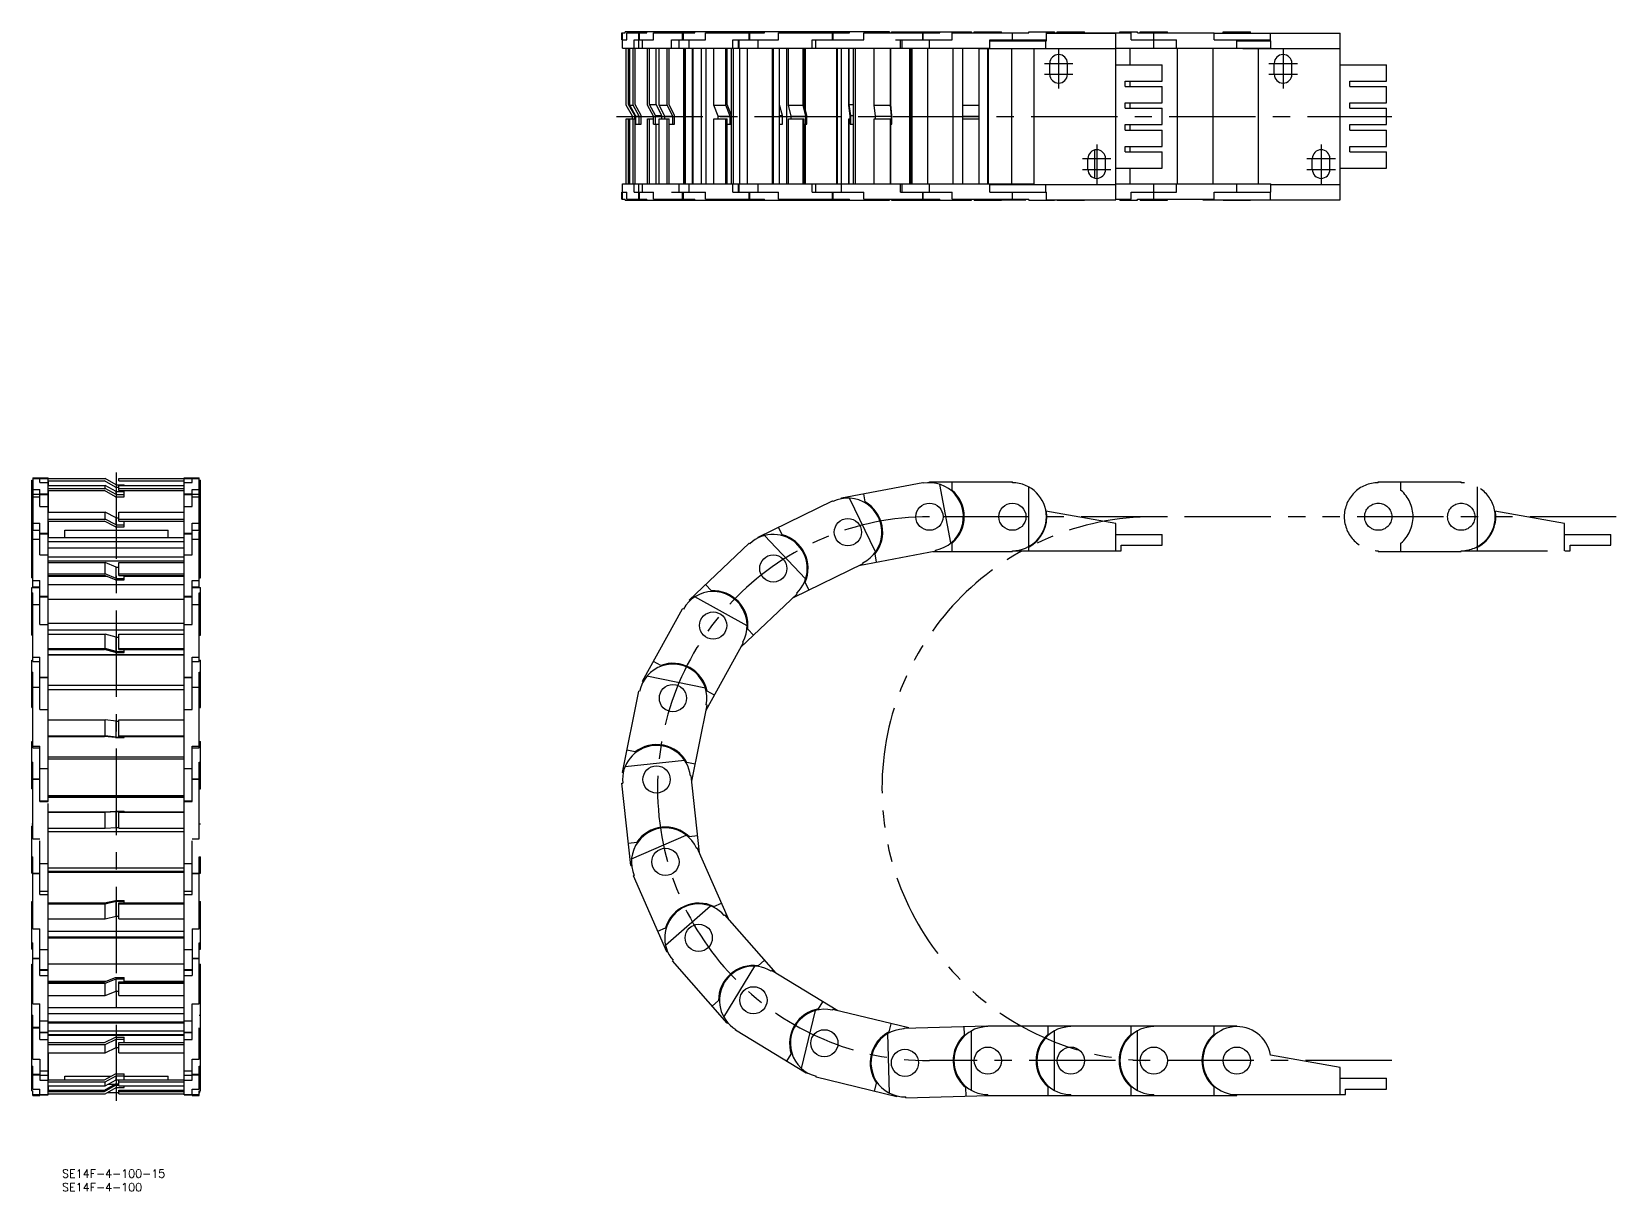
# Model space of a CAD drawing. Extents: x -31 to 551, y -35 to 391.
import ezdxf

# ---------------------------------------------------------------- set-up
doc = ezdxf.new("R2010")
doc.units = 0
doc.linetypes.add('CENTER', pattern=[50.8, 31.75, -6.35, 6.35, -6.35])
doc.linetypes.add('PHANTOM', pattern=[63.5, 31.75, -6.35, 6.35, -6.35, 6.35, -6.35])
doc.layers.get('0').update_dxf_attribs({"linetype": 'CONTINUOUS'})
doc.layers.add('CENTER', color=1, linetype='CENTER')
doc.styles.get("Standard").update_dxf_attribs({"font": 'txt.shx', "height": 3, "bigfont": 'bigfont.shx'})

msp = doc.modelspace()

# ---------------------------------------------------------------- linework, layer by layer
at = {"color": 7, "linetype": 'CONTINUOUS'}
for p, q in [((185.96, 388.14), (185.96, 390.74)), ((185.96, 390.74), (187.15, 390.74)), ((186.19, 388.14), (186.19, 390.74)), ((187.15, 390.74), (187.15, 391.14)), ((284.31, 391.14), (187.15, 391.14)), ((187.79, 388.14), (187.79, 390.74)), ((187.79, 390.74), (195.16, 390.74)), ((192.18, 388.14), (192.18, 390.74)), ((192.47, 388.14), (192.47, 390.74)), ((195.16, 390.74), (195.16, 391.14)), ((197.56, 388.14), (197.56, 390.74)), ((197.56, 390.74), (212.8, 390.74)), ((208.29, 388.14), (208.29, 390.74)), ((208.29, 388.14), (208.29, 390.74)), ((208.55, 388.14), (208.55, 390.74)), ((208.55, 388.14), (208.55, 390.74)), ((212.8, 390.74), (212.8, 391.14)), ((212.8, 390.74), (212.8, 391.14)), ((216.73, 388.14), (216.73, 390.74)), ((216.73, 388.14), (216.73, 390.74)), ((216.73, 390.74), (238.41, 390.74)), ((231.99, 390.74), (231.99, 391.14)), ((232.8, 388.14), (232.8, 390.74)), ((233, 388.14), (233, 390.74)), ((234.85, 390.74), (234.85, 391.14)), ((236.61, 390.74), (236.61, 391.14)), ((238.41, 390.74), (238.41, 391.14)), ((243.51, 388.14), (243.51, 390.74)), ((243.51, 390.74), (269.63, 390.74)), ((254.11, 390.74), (254.11, 391.14)), ((257.14, 390.74), (257.14, 391.14)), ((263.43, 388.14), (263.43, 390.74)), ((263.56, 388.14), (263.56, 390.74)), ((264.03, 390.74), (264.03, 391.14)), ((269.63, 390.74), (269.63, 391.14)), ((274.86, 388.14), (274.86, 390.74)), ((274.86, 390.74), (302.86, 390.74)), ((281.53, 390.74), (281.53, 391.14)), ((283.71, 390.74), (283.71, 391.14)), ((284.31, 390.74), (284.31, 391.14)), ((285.01, 390.74), (285.01, 391.14)), ((285.01, 391.14), (314.5, 391.14)), ((294, 390.74), (294, 391.14)), ((296.62, 388.14), (296.62, 390.74)), ((296.68, 388.14), (296.68, 390.74)), ((302.86, 390.74), (302.86, 391.14)), ((307.35, 388.14), (307.35, 390.74)), ((307.35, 390.74), (335.5, 390.74)), ((311.5, 390.74), (311.5, 391.14)), ((314.5, 390.74), (314.5, 391.14)), ((315.5, 390.74), (315.5, 391.14)), ((315.5, 391.14), (325.5, 391.14)), ((325.5, 390.74), (325.5, 391.14)), ((329.5, 388.14), (329.5, 390.74)), ((335.5, 390.74), (335.5, 391.14)), ((335.5, 391.14), (345, 391.14)), ((342, 388.14), (342, 391.14)), ((342, 390.74), (342.65, 390.74)), ((342, 390.62), (367.5, 390.62)), ((342.04, 387.79), (342.04, 390.62)), ((342.65, 390.62), (342.65, 390.74)), ((345, 390.74), (345, 391.14)), ((345, 390.74), (373.15, 390.74)), ((346, 390.74), (346, 391.14)), ((346, 391.14), (356, 391.14)), ((351, 390.62), (351, 390.74)), ((356, 390.74), (356, 391.14)), ((367.5, 329.32), (367.5, 390.62)), ((369, 390.74), (369, 391.14)), ((369, 391.14), (375.5, 391.14)), ((373.15, 388.14), (373.15, 390.74)), ((375.5, 390.74), (375.5, 391.14)), ((375.5, 390.74), (403.65, 390.74)), ((376.5, 390.74), (376.5, 391.14)), ((376.5, 391.14), (386.5, 391.14)), ((381.5, 385.14), (381.5, 390.74)), ((386.5, 390.74), (386.5, 391.14)), ((403.65, 388.14), (403.65, 390.74)), ((403.65, 390.62), (450, 390.62)), ((407, 390.62), (407, 391.14)), ((407, 391.14), (417, 391.14)), ((417, 390.62), (417, 391.14)), ((424.33, 387.79), (424.33, 390.62)), ((450, 329.32), (450, 390.62)), ((185.96, 388.14), (187.79, 388.14)), ((186.14, 385.14), (186.14, 388.14)), ((186.14, 385.14), (321.15, 385.14)), ((187.57, 364.14), (187.57, 385.14)), ((188.37, 364.36), (188.37, 385.14)), ((188.86, 364.14), (188.86, 385.14)), ((190.05, 364.14), (190.05, 385.14)), ((190.52, 385.14), (190.52, 388.14)), ((190.52, 388.14), (197.56, 388.14)), ((190.83, 364.36), (190.83, 385.14)), ((192.22, 385.14), (192.22, 388.14)), ((193.52, 385.14), (193.52, 388.14)), ((195.42, 364.14), (195.42, 385.14)), ((196.15, 364.36), (196.15, 385.14)), ((198.56, 364.36), (198.56, 385.14)), ((199.71, 364.14), (199.71, 385.14)), ((202.62, 364.14), (202.62, 385.14)), ((203.32, 364.36), (203.32, 385.14)), ((204.24, 385.14), (204.24, 388.14)), ((204.24, 385.14), (204.24, 388.14)), ((204.24, 388.14), (208.29, 388.14)), ((204.24, 388.14), (208.29, 388.14)), ((206.96, 385.14), (206.96, 388.14)), ((206.96, 385.14), (206.96, 388.14)), ((206.96, 388.14), (206.99, 388.14)), ((206.96, 388.14), (206.99, 388.14)), ((206.99, 385.14), (206.99, 388.14)), ((206.99, 385.14), (206.99, 388.14)), ((206.99, 388.14), (210.67, 388.14)), ((206.99, 388.14), (210.67, 388.14)), ((208.29, 388.14), (208.55, 388.14)), ((208.29, 388.14), (208.55, 388.14)), ((208.55, 388.14), (210.67, 388.14)), ((208.55, 388.14), (210.67, 388.14)), ((208.7, 335.14), (208.7, 385.14)), ((208.91, 335.14), (208.91, 385.14)), ((209.34, 335.14), (209.34, 385.14)), ((210.67, 385.14), (210.67, 388.14)), ((210.67, 385.14), (210.67, 388.14)), ((210.67, 388.14), (216.73, 388.14)), ((210.67, 388.14), (216.73, 388.14)), ((211.86, 335.14), (211.86, 385.14)), ((212.15, 335.14), (212.15, 385.14)), ((215.24, 335.14), (215.24, 385.14)), ((216.91, 335.14), (216.91, 385.14)), ((216.92, 335.14), (216.92, 385.14)), ((219.77, 364.14), (219.77, 385.14)), ((224.12, 364.14), (224.12, 385.14)), ((224.67, 364.36), (224.67, 385.14)), ((226.19, 360.54), (226.19, 385.14)), ((226.74, 385.14), (226.74, 388.14)), ((226.74, 388.14), (243.51, 388.14)), ((226.98, 335.14), (226.98, 385.14)), ((226.99, 335.14), (226.99, 385.14)), ((228.87, 385.14), (228.87, 388.14)), ((229.11, 385.14), (229.11, 388.14)), ((229.37, 335.14), (229.37, 385.14)), ((232.1, 335.14), (232.1, 385.14)), ((236.01, 385.14), (236.01, 388.14)), ((241.34, 335.14), (241.34, 385.14)), ((241.69, 335.14), (241.69, 385.14)), ((243.87, 335.14), (243.87, 385.14)), ((246.62, 335.14), (246.62, 385.14)), ((247.15, 364.14), (247.15, 385.14)), ((252.55, 364.14), (252.55, 385.14)), ((252.9, 364.36), (252.9, 385.14)), ((253.46, 362.13), (253.46, 385.14)), ((255.92, 385.14), (255.92, 388.14)), ((255.92, 388.14), (274.86, 388.14)), ((257.28, 385.14), (257.28, 388.14)), ((264.92, 335.14), (264.92, 385.14)), ((265.25, 335.14), (265.25, 385.14)), ((266.64, 335.14), (266.64, 385.14)), ((266.65, 385.14), (288.42, 385.14)), ((266.65, 385.14), (288.42, 385.14)), ((269.32, 364.14), (269.32, 385.14)), ((269.51, 364.36), (269.51, 385.14)), ((271.09, 335.14), (271.09, 385.14)), ((271.84, 335.14), (271.84, 385.14)), ((278.75, 364.14), (278.75, 385.14)), ((284.64, 364.14), (284.64, 385.14)), ((284.79, 364.36), (284.79, 385.14)), ((286.5, 388.14), (307.35, 388.14)), ((286.5, 385.14), (299, 385.14)), ((288.42, 385.14), (288.42, 388.14)), ((288.42, 385.14), (291.85, 385.14)), ((288.42, 385.14), (288.99, 385.14)), ((288.42, 385.14), (291.85, 385.14)), ((288.42, 385.14), (288.99, 385.14)), ((288.99, 385.14), (288.99, 388.14)), ((291.85, 335.14), (291.85, 385.14)), ((292.14, 335.14), (292.14, 385.14)), ((292.14, 385.14), (292.6, 385.14)), ((292.14, 385.14), (292.6, 385.14)), ((292.6, 385.14), (292.6, 385.14)), ((292.6, 385.14), (292.6, 385.14)), ((292.6, 385.14), (293.17, 385.14)), ((292.6, 385.14), (293.17, 385.14)), ((292.72, 335.14), (292.72, 385.14)), ((293.04, 385.14), (293.04, 385.14)), ((293.04, 385.14), (293.04, 385.14)), ((298.42, 335.14), (298.42, 385.14)), ((299, 385.14), (299, 388.14)), ((307.75, 335.14), (307.75, 385.14)), ((311.25, 335.14), (311.25, 385.14)), ((317.25, 335.14), (317.25, 385.14)), ((317.25, 384.97), (367.5, 384.97)), ((320.5, 335.14), (320.5, 384.97)), ((320.75, 335.14), (320.75, 384.97)), ((321.15, 385.14), (321.15, 388.14)), ((321.15, 388.14), (342, 388.14)), ((321.15, 387.79), (342.04, 387.79)), ((324.5, 387.79), (324.5, 388.14)), ((329.25, 335.14), (329.25, 384.97)), ((334.5, 387.79), (334.5, 388.14)), ((335.5, 387.79), (335.5, 388.14)), ((337.5, 334.97), (337.5, 384.97)), ((341.83, 384.97), (341.83, 387.79)), ((367.5, 385.14), (424.5, 385.14)), ((372.75, 378.97), (372.75, 385.14)), ((373.15, 388.14), (389.85, 388.14)), ((381.5, 385.14), (390.25, 385.14)), ((389.85, 385.14), (389.85, 388.14)), ((390.25, 335.14), (390.25, 385.14)), ((403.25, 335.14), (403.25, 385.14)), ((403.65, 388.14), (424.5, 388.14)), ((412, 385.14), (412, 388.14)), ((412, 387.79), (424.54, 387.79)), ((414.24, 384.97), (414.24, 385.14)), ((414.24, 384.97), (450, 384.97)), ((420, 335.14), (420, 384.97)), ((424.5, 385.14), (424.5, 387.79)), ((424.54, 384.97), (424.54, 387.79)), ((343.25, 375.47), (343.25, 379.47)), ((349.75, 375.47), (349.75, 379.47)), ((367.5, 378.97), (384.5, 378.97)), ((384.5, 372.97), (384.5, 378.97)), ((425.75, 375.47), (425.75, 379.47)), ((432.25, 375.47), (432.25, 379.47)), ((450, 378.97), (467, 378.97)), ((467, 372.97), (467, 378.97)), ((371, 370.97), (371, 372.97)), ((371, 372.97), (384.5, 372.97)), ((372.75, 370.97), (372.75, 372.97)), ((453.5, 370.97), (453.5, 372.97)), ((453.5, 372.97), (467, 372.97)), ((371, 370.97), (384.5, 370.97)), ((384.5, 364.97), (384.5, 370.97)), ((453.5, 370.97), (467, 370.97)), ((467, 364.97), (467, 370.97)), ((189.87, 360.14), (187.57, 364.14)), ((188.37, 364.36), (188.86, 364.36)), ((190.66, 360.36), (188.37, 364.36)), ((188.86, 364.14), (190.05, 364.14)), ((191.12, 360.14), (188.86, 364.14)), ((192.31, 360.14), (190.05, 364.14)), ((193.09, 360.36), (190.83, 364.36)), ((197.54, 360.14), (195.42, 364.14)), ((197.54, 360.14), (195.42, 364.14)), ((196.15, 364.36), (198.56, 364.36)), ((198.27, 360.36), (196.15, 364.36)), ((198.27, 360.36), (196.15, 364.36)), ((200.68, 360.36), (198.56, 364.36)), ((200.68, 360.36), (198.56, 364.36)), ((199.71, 364.14), (202.62, 364.14)), ((201.74, 360.14), (199.71, 364.14)), ((201.74, 360.14), (199.71, 364.14)), ((204.64, 360.14), (202.62, 364.14)), ((204.64, 360.14), (202.62, 364.14)), ((205.34, 360.36), (203.32, 364.36)), ((205.34, 360.36), (203.32, 364.36)), ((219.77, 364.14), (224.12, 364.14)), ((221.36, 360.14), (219.77, 364.14)), ((225.71, 360.14), (224.12, 364.14)), ((226.26, 360.36), (224.67, 364.36)), ((245.03, 360.36), (243.87, 364.26)), ((247.15, 364.14), (252.55, 364.14)), ((248.16, 360.14), (247.15, 364.14)), ((253.56, 360.14), (252.55, 364.14)), ((253.91, 360.36), (252.9, 364.36)), ((269.87, 360.14), (269.32, 364.14)), ((269.51, 364.36), (271.09, 364.36)), ((270.06, 360.36), (269.51, 364.36)), ((278.75, 364.14), (284.64, 364.14)), ((279.17, 360.14), (278.75, 364.14)), ((285.07, 360.14), (284.64, 364.14)), ((285.22, 360.36), (284.79, 364.36)), ((311.25, 364.14), (317.25, 364.14)), ((371, 362.97), (371, 364.97)), ((371, 364.97), (384.5, 364.97)), ((371, 362.97), (384.5, 362.97)), ((372.75, 362.97), (372.75, 364.97)), ((384.5, 356.97), (384.5, 362.97)), ((453.5, 362.97), (453.5, 364.97)), ((453.5, 364.97), (467, 364.97)), ((453.5, 362.97), (467, 362.97)), ((467, 356.97), (467, 362.97)), ((187.57, 335.14), (187.57, 359.14)), ((187.57, 359.14), (190.83, 359.14)), ((188.37, 335.14), (188.37, 359.14)), ((188.86, 335.14), (188.86, 359.14)), ((189.87, 359.14), (189.87, 360.14)), ((190.05, 335.14), (190.05, 359.14)), ((190.66, 359.14), (190.66, 360.36)), ((190.66, 360.36), (191, 360.36)), ((190.83, 335.14), (190.83, 359.14)), ((190.83, 357.14), (193.09, 357.14)), ((191.12, 357.14), (191.12, 360.14)), ((191.12, 360.14), (192.31, 360.14)), ((191.3, 357.14), (191.3, 357.14)), ((191.3, 357.14), (191.3, 357.14)), ((192.31, 357.14), (192.31, 360.14)), ((193.09, 357.14), (193.09, 360.36)), ((195.42, 335.14), (195.42, 359.14)), ((195.42, 359.14), (197.54, 359.14)), ((196.15, 335.14), (196.15, 359.14)), ((197.54, 357.14), (197.54, 360.14)), ((197.54, 357.14), (198.27, 357.14)), ((197.54, 357.14), (198.27, 357.14)), ((198.27, 357.14), (198.27, 360.36)), ((198.27, 360.36), (200.68, 360.36)), ((198.27, 357.14), (199.71, 357.14)), ((198.27, 357.14), (199.71, 357.14)), ((198.56, 335.14), (198.56, 357.14)), ((199.71, 335.14), (199.71, 359.14)), ((199.71, 359.14), (202.62, 359.14)), ((199.71, 359.14), (202.62, 359.14)), ((200.68, 359.14), (200.68, 360.36)), ((201.74, 359.14), (201.74, 360.14)), ((201.74, 360.14), (204.64, 360.14)), ((202.62, 335.14), (202.62, 359.14)), ((202.62, 359.14), (203.32, 359.14)), ((202.62, 359.14), (203.32, 359.14)), ((203.32, 335.14), (203.32, 359.14)), ((203.32, 357.14), (204.64, 357.14)), ((203.32, 357.14), (204.64, 357.14)), ((204.64, 357.14), (204.64, 360.14)), ((204.64, 357.14), (205.34, 357.14)), ((204.64, 357.14), (205.34, 357.14)), ((205.34, 357.14), (205.34, 360.36)), ((219.77, 335.14), (219.77, 359.14)), ((219.77, 359.14), (224.67, 359.14)), ((221.36, 359.14), (221.36, 360.14)), ((221.36, 359.14), (221.36, 360.14)), ((221.36, 360.14), (225.71, 360.14)), ((224.12, 335.14), (224.12, 359.14)), ((224.67, 335.14), (224.67, 359.14)), ((224.67, 357.14), (226.26, 357.14)), ((225.71, 357.14), (225.71, 360.14)), ((225.71, 357.14), (225.71, 360.14)), ((226.19, 335.14), (226.19, 357.14)), ((226.26, 357.14), (226.26, 360.36)), ((226.26, 357.14), (226.26, 360.36)), ((243.87, 360.36), (245.03, 360.36)), ((243.87, 357.14), (245.03, 357.14)), ((243.87, 357.14), (245.03, 357.14)), ((245.03, 357.14), (245.03, 360.36)), ((247.15, 335.14), (247.15, 359.14)), ((247.15, 359.14), (252.9, 359.14)), ((248.16, 359.14), (248.16, 360.14)), ((248.16, 359.14), (248.16, 360.14)), ((248.16, 360.14), (253.56, 360.14)), ((252.55, 335.14), (252.55, 359.14)), ((252.9, 335.14), (252.9, 359.14)), ((252.9, 357.14), (253.91, 357.14)), ((253.46, 335.14), (253.46, 357.14)), ((253.56, 357.14), (253.56, 360.14)), ((253.91, 357.14), (253.91, 360.36)), ((269.32, 335.14), (269.32, 359.14)), ((269.32, 359.14), (269.87, 359.14)), ((269.51, 335.14), (269.51, 359.14)), ((269.87, 357.14), (269.87, 360.14)), ((269.87, 357.14), (271.09, 357.14)), ((270.06, 357.14), (270.06, 360.36)), ((270.06, 360.36), (271.09, 360.36)), ((278.75, 359.14), (284.79, 359.14)), ((278.75, 335.14), (278.75, 359.14)), ((279.17, 359.14), (279.17, 360.14)), ((279.17, 360.14), (285.07, 360.14)), ((284.64, 335.14), (284.64, 359.14)), ((284.79, 335.14), (284.79, 359.14)), ((284.79, 357.14), (285.22, 357.14)), ((285.07, 357.14), (285.07, 360.14)), ((285.22, 357.14), (285.22, 360.36)), ((311.25, 360.14), (317.25, 360.14)), ((311.25, 359.14), (317.25, 359.14)), ((371, 354.97), (371, 356.97)), ((371, 356.97), (384.5, 356.97)), ((372.75, 354.97), (372.75, 356.97)), ((453.5, 354.97), (453.5, 356.97)), ((453.5, 356.97), (467, 356.97)), ((371, 354.97), (384.5, 354.97)), ((384.5, 348.97), (384.5, 354.97)), ((453.5, 354.97), (467, 354.97)), ((467, 348.97), (467, 354.97)), ((357.25, 340.47), (357.25, 344.47)), ((359.75, 337.31), (359.75, 347.63)), ((363.75, 340.47), (363.75, 344.47)), ((371, 346.97), (371, 348.97)), ((371, 348.97), (384.5, 348.97)), ((371, 346.97), (384.5, 346.97)), ((372.75, 346.97), (372.75, 348.97)), ((384.5, 340.97), (384.5, 346.97)), ((439.75, 340.47), (439.75, 344.47)), ((446.25, 340.47), (446.25, 344.47)), ((453.5, 346.97), (453.5, 348.97)), ((453.5, 348.97), (467, 348.97)), ((453.5, 346.97), (467, 346.97)), ((467, 340.97), (467, 346.97)), ((367.5, 340.97), (384.5, 340.97)), ((372.75, 335.14), (372.75, 340.97)), ((450, 340.97), (467, 340.97)), ((185.96, 329.54), (185.96, 332.14)), ((185.96, 332.14), (187.79, 332.14)), ((186.14, 335.14), (337.5, 335.14)), ((186.14, 332.14), (186.14, 335.14)), ((186.19, 329.54), (186.19, 332.14)), ((187.79, 329.54), (187.79, 332.14)), ((190.52, 332.14), (190.52, 335.14)), ((190.52, 332.14), (197.56, 332.14)), ((192.18, 329.54), (192.18, 332.14)), ((192.22, 332.14), (192.22, 335.14)), ((192.47, 329.54), (192.47, 332.14)), ((193.52, 332.14), (193.52, 335.14)), ((197.56, 329.54), (197.56, 332.14)), ((204.24, 332.14), (216.73, 332.14)), ((206.96, 332.15), (206.96, 335.14)), ((206.99, 332.14), (206.99, 335.14)), ((208.29, 329.54), (208.29, 332.14)), ((208.55, 329.54), (208.55, 332.14)), ((210.67, 332.14), (210.67, 335.14)), ((216.73, 329.54), (216.73, 332.14)), ((226.74, 332.14), (226.74, 335.14)), ((226.74, 332.14), (243.51, 332.14)), ((228.87, 332.15), (228.87, 335.14)), ((229.11, 332.15), (229.11, 335.14)), ((232.8, 329.54), (232.8, 332.14)), ((233, 329.54), (233, 332.14)), ((236.01, 332.14), (236.01, 335.14)), ((243.51, 329.54), (243.51, 332.14)), ((255.92, 332.14), (255.92, 335.14)), ((255.92, 332.14), (274.86, 332.14)), ((257.28, 332.15), (257.28, 335.14)), ((263.43, 329.54), (263.43, 332.14)), ((263.56, 329.54), (263.56, 332.14)), ((266.65, 332.14), (266.65, 335.14)), ((274.86, 329.54), (274.86, 332.14)), ((288.42, 332.14), (288.42, 335.14)), ((288.42, 332.14), (288.42, 335.14)), ((288.42, 332.14), (296.62, 332.14)), ((288.42, 332.14), (296.62, 332.14)), ((288.99, 332.15), (288.99, 335.14)), ((288.99, 332.15), (288.99, 335.14)), ((296.62, 329.54), (296.62, 332.14)), ((296.62, 329.54), (296.62, 332.14)), ((296.62, 332.14), (296.68, 332.14)), ((296.62, 332.14), (296.68, 332.14)), ((296.68, 329.54), (296.68, 332.14)), ((296.68, 329.54), (296.68, 332.14)), ((296.68, 332.14), (299, 332.14)), ((296.68, 332.14), (300.26, 332.14)), ((296.68, 332.14), (300.26, 332.14)), ((299, 332.14), (299, 335.14)), ((299, 332.14), (307.35, 332.14)), ((307.35, 329.54), (307.35, 332.14)), ((321.15, 332.14), (321.15, 335.14)), ((321.15, 334.97), (367.5, 334.97)), ((321.15, 332.14), (342.04, 332.14)), ((328.85, 334.97), (328.85, 335.14)), ((329.5, 329.54), (329.5, 332.14)), ((341.83, 332.14), (341.83, 334.97)), ((342, 329.14), (342, 332.14)), ((342.04, 329.32), (342.04, 332.14)), ((367.5, 335.14), (424.5, 335.14)), ((373.15, 329.54), (373.15, 332.14)), ((373.15, 332.14), (389.85, 332.14)), ((381.5, 329.54), (381.5, 335.14)), ((389.85, 332.14), (389.85, 335.14)), ((403.65, 329.54), (403.65, 332.14)), ((403.65, 332.14), (424.54, 332.14)), ((412, 332.14), (412, 335.14)), ((424.33, 329.32), (424.33, 332.14)), ((424.5, 332.14), (424.5, 335.14)), ((424.5, 334.97), (424.54, 334.97)), ((424.54, 332.14), (424.54, 334.97)), ((424.54, 334.97), (450, 334.97)), ((185.96, 329.54), (187.15, 329.54)), ((187.15, 329.14), (187.15, 329.54)), ((187.15, 329.14), (284.31, 329.14)), ((187.79, 329.54), (195.16, 329.54)), ((195.16, 329.14), (195.16, 329.54)), ((197.56, 329.54), (212.8, 329.54)), ((212.8, 329.14), (212.8, 329.54)), ((216.73, 329.54), (238.41, 329.54)), ((231.99, 329.14), (231.99, 329.54)), ((234.85, 329.14), (234.85, 329.54)), ((236.61, 329.14), (236.61, 329.54)), ((238.41, 329.14), (238.41, 329.54)), ((243.51, 329.54), (269.63, 329.54)), ((254.11, 329.14), (254.11, 329.54)), ((257.14, 329.14), (257.14, 329.54)), ((264.03, 329.14), (264.03, 329.54)), ((269.63, 329.14), (269.63, 329.54)), ((274.86, 329.54), (296.62, 329.54)), ((274.86, 329.54), (302.86, 329.54)), ((281.53, 329.14), (281.53, 329.54)), ((281.53, 329.14), (281.53, 329.54)), ((283.71, 329.14), (283.71, 329.54)), ((283.71, 329.14), (283.71, 329.54)), ((284.31, 329.14), (284.31, 329.54)), ((284.31, 329.14), (284.31, 329.54)), ((284.93, 329.54), (284.93, 329.54)), ((284.93, 329.54), (284.93, 329.54)), ((285.01, 329.14), (285.01, 329.54)), ((285.01, 329.14), (285.01, 329.54)), ((285.01, 329.14), (285.15, 329.14)), ((285.01, 329.14), (285.15, 329.14)), ((285.15, 329.14), (294, 329.14)), ((285.15, 329.14), (294, 329.14)), ((289.66, 329.54), (289.66, 329.54)), ((289.66, 329.54), (289.66, 329.54)), ((294, 329.14), (294, 329.54)), ((294, 329.14), (304, 329.14)), ((296.62, 329.54), (296.68, 329.54)), ((296.62, 329.54), (296.68, 329.54)), ((296.68, 329.54), (302.86, 329.54)), ((302.86, 329.14), (302.86, 329.54)), ((302.86, 329.14), (302.86, 329.54)), ((302.86, 329.14), (311.5, 329.14)), ((302.86, 329.14), (311.5, 329.14)), ((307.35, 329.54), (335.5, 329.54)), ((311.5, 329.14), (311.5, 329.54)), ((311.5, 329.14), (311.5, 329.54)), ((311.5, 329.14), (314.5, 329.14)), ((311.8, 329.54), (311.8, 329.54)), ((311.8, 329.54), (311.8, 329.54)), ((311.89, 329.54), (311.89, 329.54)), ((311.89, 329.54), (311.89, 329.54)), ((314.5, 329.14), (314.5, 329.54)), ((315.5, 329.14), (315.5, 329.54)), ((315.5, 329.14), (315.5, 329.54)), ((315.5, 329.14), (325.5, 329.14)), ((315.5, 329.14), (325.5, 329.14)), ((320.5, 329.54), (320.5, 329.54)), ((324.5, 329.32), (324.5, 329.54)), ((324.5, 329.32), (334.5, 329.32)), ((325.5, 329.14), (325.5, 329.32)), ((334.5, 329.32), (334.5, 329.54)), ((335.5, 329.14), (335.5, 329.54)), ((335.5, 329.14), (345, 329.14)), ((342, 329.32), (367.5, 329.32)), ((345, 329.14), (345, 329.32)), ((346, 329.14), (346, 329.32)), ((346, 329.14), (356, 329.14)), ((356, 329.14), (356, 329.32)), ((367.5, 329.54), (373.15, 329.54)), ((369, 329.14), (369, 329.54)), ((369, 329.14), (375.5, 329.14)), ((375.5, 329.14), (375.5, 329.54)), ((375.5, 329.54), (403.65, 329.54)), ((376.5, 329.14), (376.5, 329.54)), ((376.5, 329.14), (386.5, 329.14)), ((386.5, 329.14), (386.5, 329.54)), ((399.5, 329.32), (399.5, 329.54)), ((399.5, 329.32), (424.33, 329.32)), ((407, 329.14), (407, 329.32)), ((407, 329.14), (417, 329.14)), ((417, 329.14), (417, 329.32)), ((424.33, 329.32), (450, 329.32)), ((-31, 190.3), (-31, 226.2)), ((-31, 226.2), (-30.6, 226.2)), ((-30.6, 227.12), (-25, 227.12)), ((-30.6, 227.12), (-30.6, 207.8)), ((-30.6, 226.89), (-28, 226.89)), ((-30.6, 226.89), (-28, 226.89)), ((-30.6, 222.78), (-28, 222.78)), ((-28, 225.34), (-28, 227.12)), ((-28, 226.82), (-25, 226.82)), ((-28, 225.34), (-25, 225.34)), ((-28, 216.5), (-28, 222.78)), ((-25, 108.04), (-25, 227.12)), ((-25, 226.82), (-4, 226.82)), ((-25, 226.01), (-4.21, 226.01)), ((-25, 224.32), (-4, 224.32)), ((-25, 223.21), (-4, 223.21)), ((-25, 222.42), (-4.21, 222.42)), ((-24.83, 224.32), (-24.83, 226.01)), ((-24.83, 214.52), (-24.83, 222.42)), ((-0.21, 223.71), (-4.21, 226.01)), ((-0.21, 220.15), (-4.21, 222.42)), ((0, 224.51), (-4, 226.82)), ((-4, 223.21), (-4, 224.32)), ((0, 222.05), (-4, 224.32)), ((0, 220.94), (-4, 223.21)), ((-0.21, 223.71), (1, 223.71)), ((0, 224.51), (3, 224.51)), ((0, 220.94), (0, 222.05)), ((0, 220.94), (0, 222.05)), ((0, 222.05), (3, 222.05)), ((1, 226.01), (1, 226.82)), ((1, 226.82), (25, 226.82)), ((1, 226.01), (25, 226.01)), ((1, 222.42), (1, 224.32)), ((1, 224.32), (25, 224.32)), ((1, 223.21), (25, 223.21)), ((1, 222.42), (25, 222.42)), ((3, 224.32), (3, 224.51)), ((3, 220.15), (3, 222.05)), ((25, 0.23), (25, 227.12)), ((25, 227.12), (30.6, 227.12)), ((25, 226.82), (28, 226.82)), ((25, 225.34), (28, 225.34)), ((28, 225.34), (28, 227.12)), ((28, 226.89), (30.6, 226.89)), ((28, 216.5), (28, 222.78)), ((28, 222.78), (30.6, 222.78)), ((30.6, 207.8), (30.6, 227.12)), ((30.6, 226.2), (31, 226.2)), ((31, 190.3), (31, 226.2)), ((266.65, 219.71), (296.62, 225.38)), ((296.68, 225.08), (296.62, 225.38)), ((299, 225.6), (329.5, 225.6)), ((299, 225.3), (299, 225.6)), ((306.93, 203.14), (302.86, 224.69)), ((307.35, 222.5), (307.35, 225.6)), ((329.5, 225.3), (329.5, 225.6)), ((335.5, 201.83), (335.5, 223.77)), ((-31, 221.13), (-30.6, 221.13)), ((-31, 219.32), (-31, 219.32)), ((-30.6, 221.15), (-28, 221.15)), ((-30.6, 220.16), (-28, 220.16)), ((-28, 221.23), (-25, 221.23)), ((-28, 220.93), (-25, 220.93)), ((-28, 216.5), (-25, 216.5)), ((-28, 216.5), (-25, 216.5)), ((-0.21, 220.15), (3, 220.15)), ((0, 220.94), (3, 220.94)), ((25, 221.23), (28, 221.23)), ((25, 220.93), (28, 220.93)), ((25, 216.5), (28, 216.5)), ((28, 221.15), (30.6, 221.15)), ((28, 220.16), (30.6, 220.16)), ((30.6, 221.13), (31, 221.13)), ((236.01, 205.29), (263.43, 218.64)), ((263.56, 218.37), (263.43, 218.64)), ((266.71, 219.42), (266.65, 219.71)), ((279.23, 199.9), (269.63, 219.62)), ((275.43, 218.22), (274.86, 221.26)), ((-31, 213.65), (-30.6, 213.65)), ((-30.6, 210.46), (-28, 210.46)), ((-28, 198.83), (-28, 210.46)), ((-25, 214.52), (-4, 214.52)), ((-25, 211.9), (-4, 211.9)), ((-25, 211.18), (-4.21, 211.18)), ((-24.83, 205.21), (-24.83, 211.18)), ((-0.21, 209.1), (-4.21, 211.18)), ((-4, 211.9), (-4, 214.52)), ((0, 212.45), (-4, 214.52)), ((0, 209.82), (-4, 211.9)), ((0, 209.82), (0, 212.45)), ((0, 209.82), (0, 212.45)), ((0, 212.45), (1, 212.45)), ((0, 209.82), (3, 209.82)), ((1, 211.18), (1, 214.52)), ((1, 214.52), (25, 214.52)), ((1, 211.9), (25, 211.9)), ((1, 211.18), (25, 211.18)), ((3, 209.82), (3, 211.18)), ((3, 209.82), (3, 211.18)), ((3, 209.1), (3, 209.82)), ((3, 209.1), (3, 209.82)), ((28, 198.83), (28, 210.46)), ((28, 210.46), (30.6, 210.46)), ((30.6, 213.65), (31, 213.65)), ((367.5, 210.3), (341.83, 214.83)), ((367.5, 200.3), (367.5, 210.3)), ((-31, 207.8), (-28, 207.8)), ((-31, 207.38), (-30.6, 207.38)), ((-31, 207.38), (-30.6, 207.38)), ((-30.6, 186.8), (-30.6, 207.38)), ((-30.6, 204.36), (-30.6, 207.38)), ((-30.6, 204.58), (-28, 204.58)), ((-28, 206.8), (-25, 206.8)), ((-28, 206.53), (-25, 206.53)), ((-25, 205.21), (25, 205.21)), ((-18.83, 205.21), (-18.83, 207.82)), ((-18.83, 207.82), (19.18, 207.82)), ((-0.21, 209.1), (3, 209.1)), ((19.18, 205.21), (19.18, 207.82)), ((25, 206.8), (28, 206.8)), ((25, 206.53), (28, 206.53)), ((27.99, 206.43), (27.99, 206.53)), ((27.99, 206.43), (27.99, 206.53)), ((27.99, 206.43), (28, 206.43)), ((27.99, 206.43), (28, 206.43)), ((28, 207.8), (31, 207.8)), ((28, 204.58), (30.6, 204.58)), ((30.6, 186.8), (30.6, 207.38)), ((30.6, 207.38), (31, 207.38)), ((236.14, 205.02), (236.01, 205.29)), ((253.51, 189.96), (238.41, 205.87)), ((244.87, 206.16), (243.51, 208.95)), ((367.5, 206.3), (384.5, 206.3)), ((384.5, 202.3), (384.5, 206.3)), ((-31, 203.65), (-31, 203.65)), ((-31, 203.65), (-31, 203.65)), ((-31, 200.3), (-30.6, 200.3)), ((-28, 198.83), (-25, 198.83)), ((-25, 203.7), (25, 203.7)), ((-25, 201.33), (25, 201.33)), ((25, 198.83), (28, 198.83)), ((30.6, 200.3), (31, 200.3)), ((210.67, 182.07), (232.8, 203.07)), ((233, 202.85), (232.8, 203.07)), ((273.09, 194.87), (301.38, 200.22)), ((279.61, 196.11), (279.04, 199.15)), ((300.2, 200), (329.5, 200)), ((301.38, 200.22), (301.32, 200.52)), ((307.35, 200), (307.35, 203.1)), ((329.5, 200.3), (369.5, 200.3)), ((329.5, 200), (329.5, 200.3)), ((335.5, 200.3), (335.5, 201.61)), ((369.5, 202.3), (384.5, 202.3)), ((369.5, 200.3), (369.5, 202.3)), ((-25, 197.99), (25, 197.99)), ((-25, 196.53), (25, 196.53)), ((-25, 195.93), (-4, 195.93)), ((-4, 191.8), (-4, 195.93)), ((0, 194.25), (-4, 195.93)), ((0, 190.12), (0, 194.25)), ((0, 194.25), (1, 194.25)), ((1, 191.22), (1, 195.93)), ((1, 195.93), (25, 195.93)), ((248.99, 183.14), (274.63, 195.62)), ((274.63, 195.62), (274.5, 195.89)), ((-31, 190.3), (-30.6, 190.3)), ((-31, 169.3), (-31, 186.8)), ((-31, 186.8), (-28, 186.8)), ((-30.6, 189.33), (-28, 189.33)), ((-30.6, 187.08), (-28, 187.08)), ((-28, 173.19), (-28, 189.33)), ((-25, 191.8), (-4, 191.8)), ((-25, 191.22), (-4.21, 191.22)), ((-25, 190.95), (-3.56, 190.95)), ((-25, 187.89), (25, 187.89)), ((-0.21, 189.54), (-4.21, 191.22)), ((0, 190.12), (-4, 191.8)), ((-0.21, 189.54), (3, 189.54)), ((0, 190.12), (3, 190.12)), ((1, 191.8), (25, 191.8)), ((1, 191.22), (25, 191.22)), ((3, 189.54), (3, 191.22)), ((3, 190.95), (25, 190.95)), ((28, 173.19), (28, 189.33)), ((28, 189.33), (30.6, 189.33)), ((28, 187.08), (30.6, 187.08)), ((28, 187.08), (30.6, 187.08)), ((28, 186.8), (31, 186.8)), ((28, 186.8), (31, 186.8)), ((30.6, 190.3), (31, 190.3)), ((31, 169.3), (31, 186.8)), ((218.86, 185.57), (216.73, 187.82)), ((254.72, 185.93), (253.36, 188.71)), ((-31, 184.86), (-30.6, 184.86)), ((-30.6, 159.61), (-30.6, 184.86)), ((-28, 183.58), (-25, 183.58)), ((-28, 183.37), (-25, 183.37)), ((-25, 182.5), (25, 182.5)), ((25, 183.58), (28, 183.58)), ((25, 183.58), (28, 183.58)), ((25, 183.37), (28, 183.37)), ((25, 183.37), (28, 183.37)), ((30.6, 159.61), (30.6, 184.86)), ((30.6, 184.86), (31, 184.86)), ((210.88, 181.85), (210.67, 182.07)), ((231.99, 172.73), (212.8, 183.34)), ((229.73, 164.86), (250.42, 184.5)), ((250.42, 184.5), (250.21, 184.71)), ((-31, 179.3), (-30.6, 179.3)), ((-30.6, 161.11), (-30.6, 180.5)), ((-30.6, 180.5), (-28, 180.5)), ((28, 180.5), (30.6, 180.5)), ((30.6, 179.3), (31, 179.3)), ((193.52, 152.29), (208.29, 178.98)), ((208.55, 178.84), (208.29, 178.98)), ((-31, 169.3), (-30.6, 169.3)), ((-28, 173.19), (-25, 173.19)), ((-25, 173.72), (25, 173.72)), ((-25, 171.26), (25, 171.26)), ((-25, 169.63), (-4, 169.63)), ((-4, 164.38), (-4, 169.63)), ((0, 168.51), (-4, 169.63)), ((0, 168.51), (-4, 169.63)), ((1, 163.99), (1, 169.63)), ((1, 169.63), (25, 169.63)), ((25, 173.19), (28, 173.19)), ((25, 173.19), (28, 173.19)), ((30.6, 169.3), (31, 169.3)), ((234.35, 169.25), (232.22, 171.5)), ((-25, 164.38), (-4, 164.38)), ((-25, 163.99), (-4.21, 163.99)), ((-0.21, 162.88), (-4.21, 163.99)), ((0, 163.26), (-4, 164.38)), ((0, 163.26), (0, 168.51)), ((0, 168.51), (1, 168.51)), ((0, 163.26), (3, 163.26)), ((1, 164.38), (25, 164.38)), ((1, 163.99), (25, 163.99)), ((3, 162.88), (3, 163.99)), ((216.88, 141.63), (230.69, 166.59)), ((230.69, 166.59), (230.42, 166.73)), ((-31, 142.61), (-31, 160.11)), ((-31, 160.11), (-30.6, 160.11)), ((-30.6, 161.11), (-28, 161.11)), ((-30.6, 159.61), (-28, 159.61)), ((-28, 141.96), (-28, 161.11)), ((-25, 162.12), (25, 162.12)), ((-25, 162.02), (25, 162.02)), ((-0.21, 162.88), (3, 162.88)), ((28, 153.81), (28, 161.11)), ((28, 153.81), (28, 161.11)), ((28, 161.11), (30.6, 161.11)), ((28, 159.61), (30.6, 159.61)), ((30.6, 160.11), (31, 160.11)), ((31, 142.61), (31, 160.11)), ((200.28, 158.1), (197.56, 159.6)), ((-31, 155.66), (-30.6, 155.66)), ((-31, 152.61), (-30.6, 152.61)), ((-30.6, 127.82), (-30.6, 155.66)), ((-28, 153.81), (-25, 153.81)), ((-28, 153.66), (-25, 153.66)), ((25, 153.81), (28, 153.81)), ((25, 153.81), (28, 153.81)), ((25, 153.66), (28, 153.66)), ((25, 153.66), (28, 153.66)), ((27.99, 153.46), (27.99, 153.66)), ((27.99, 153.46), (27.99, 153.66)), ((27.99, 153.46), (28, 153.46)), ((27.99, 153.46), (28, 153.46)), ((28, 153.66), (28, 153.81)), ((28, 153.66), (28, 153.81)), ((28, 141.96), (28, 153.66)), ((28, 141.96), (28, 153.66)), ((28, 150.08), (28, 153.46)), ((28, 150.08), (28, 153.46)), ((30.6, 127.82), (30.6, 155.66)), ((30.6, 155.66), (31, 155.66)), ((30.6, 152.61), (31, 152.61)), ((193.78, 152.15), (193.52, 152.29)), ((216.66, 149.81), (195.16, 154.15)), ((-30.6, 150.14), (-28, 150.14)), ((-25, 150.86), (25, 150.86)), ((-25, 149.22), (25, 149.22)), ((28, 141.96), (28, 150.14)), ((28, 141.96), (28, 150.14)), ((28, 150.14), (30.6, 150.14)), ((186.14, 118.73), (192.18, 148.63)), ((192.47, 148.57), (192.18, 148.63)), ((219.96, 147.21), (217.25, 148.71)), ((-31, 142.61), (-30.6, 142.61)), ((-28, 141.96), (-25, 141.96)), ((25, 141.96), (28, 141.96)), ((30.6, 142.61), (31, 142.61)), ((211.63, 115.6), (217.27, 143.56)), ((217.27, 143.56), (216.98, 143.62)), ((-25, 138.08), (-4, 138.08)), ((-4, 132.19), (-4, 138.08)), ((0, 137.62), (-4, 138.08)), ((0, 131.74), (0, 137.62)), ((0, 137.62), (1, 137.62)), ((1, 132.04), (1, 138.08)), ((1, 138.08), (25, 138.08)), ((-31, 112.71), (-31, 130.21)), ((-31, 130.21), (-30.6, 130.21)), ((-30.6, 128.43), (-28, 128.43)), ((-28, 108.04), (-28, 128.43)), ((-25, 132.19), (-4, 132.19)), ((-25, 132.04), (-4.21, 132.04)), ((-0.21, 131.58), (-4.21, 132.04)), ((0, 131.74), (-4, 132.19)), ((-0.21, 131.58), (3, 131.58)), ((0, 131.74), (3, 131.74)), ((1, 132.19), (25, 132.19)), ((1, 132.04), (25, 132.04)), ((3, 131.58), (3, 132.04)), ((28, 108.04), (28, 128.43)), ((28, 128.43), (30.6, 128.43)), ((30.6, 130.21), (31, 130.21)), ((31, 112.71), (31, 130.21)), ((31, 122.51), (31, 130.21)), ((-31, 122.51), (-30.6, 122.51)), ((-30.6, 127.82), (-28, 127.82)), ((-30.6, 94.32), (-30.6, 122.51)), ((-25, 124.49), (25, 124.49)), ((-25, 123.82), (25, 123.82)), ((28, 127.82), (30.6, 127.82)), ((30.6, 94.32), (30.6, 122.51)), ((30.6, 122.51), (31, 122.51)), ((187.15, 120.99), (208.95, 123.34)), ((190.83, 126.3), (187.79, 126.92)), ((212.89, 121.85), (209.85, 122.47)), ((-28, 120.25), (-25, 120.25)), ((-28, 120.19), (-25, 120.19)), ((25, 120.25), (28, 120.25)), ((25, 120.19), (28, 120.19)), ((186.44, 118.67), (186.14, 118.73)), ((211.12, 117.53), (211.42, 117.57)), ((214.47, 89.21), (211.42, 117.57)), ((-31, 112.71), (-30.6, 112.71)), ((-30.6, 116.38), (-28, 116.38)), ((-30.6, 116.35), (-28, 116.35)), ((28, 116.38), (30.6, 116.38)), ((28, 116.35), (30.6, 116.35)), ((30.6, 112.71), (31, 112.71)), ((185.96, 114.83), (186.26, 114.86)), ((189.22, 84.51), (185.96, 114.83)), ((-28, 108.04), (-25, 108.04)), ((-27.99, 108.37), (-25, 108.37)), ((-25, 110.35), (25, 110.35)), ((-25, 110.01), (25, 110.01)), ((-25, 109.74), (25, 109.74)), ((-25, 0.23), (-25, 107.36)), ((25, 108.37), (27.99, 108.37)), ((25, 108.04), (28, 108.04)), ((-31, 99.89), (-30.6, 99.89)), ((-31, 81.7), (-31, 99.2)), ((-25, 104.28), (-4.21, 104.28)), ((-25, 104.2), (-4, 104.2)), ((-4.21, 104.28), (-0.21, 104.53)), ((-4, 104.2), (0, 104.44)), ((-4, 98.23), (-4, 104.2)), ((-0.21, 104.53), (3, 104.53)), ((0, 98.48), (0, 104.44)), ((0, 104.44), (3, 104.44)), ((1, 104.2), (1, 104.28)), ((1, 104.28), (25, 104.28)), ((1, 98.23), (1, 104.2)), ((1, 104.2), (25, 104.2)), ((3, 104.28), (3, 104.53)), ((30.6, 99.89), (31, 99.89)), ((-30.6, 94.32), (-28, 94.32)), ((-28, 73.91), (-28, 93.64)), ((-25, 98.23), (-4, 98.23)), ((-25, 97.06), (25, 97.06)), ((-4, 98.23), (0, 98.48)), ((0, 98.48), (1, 98.48)), ((1, 98.23), (25, 98.23)), ((28, 94.32), (30.6, 94.32)), ((28, 73.91), (28, 93.64)), ((189.5, 86.96), (209.58, 95.77)), ((210.7, 95.21), (213.78, 95.54)), ((-31, 87.79), (-30.6, 87.79)), ((-30.6, 61.28), (-30.6, 87.79)), ((30.6, 61.28), (30.6, 87.79)), ((30.6, 87.79), (31, 87.79)), ((31, 81.7), (31, 87.79)), ((188.33, 92.81), (191.41, 93.14)), ((213.4, 90.89), (213.67, 91.01)), ((225.13, 64.89), (213.67, 91.01)), ((-31, 81.7), (-30.6, 81.7)), ((-30.6, 81.68), (-28, 81.68)), ((-30.6, 81.56), (-28, 81.56)), ((-28, 85.33), (-25, 85.33)), ((-25, 83.71), (25, 83.71)), ((-25, 82.44), (25, 82.44)), ((-25, 82.11), (25, 82.11)), ((25, 85.33), (28, 85.33)), ((27.99, 85.14), (27.99, 85.36)), ((27.99, 85.14), (27.99, 85.33)), ((27.99, 85.14), (28, 85.14)), ((27.99, 85.14), (28, 85.14)), ((28, 81.68), (30.6, 81.68)), ((28, 81.56), (30.6, 81.56)), ((30.6, 81.7), (31, 81.7)), ((189.22, 84.51), (189.52, 84.54)), ((190.23, 80.73), (190.5, 80.85)), ((202.48, 52.8), (190.23, 80.73)), ((-31, 56.06), (-31, 71.27)), ((-31, 53.77), (-31, 71.27)), ((-31, 71.27), (-30.6, 71.27)), ((-28, 73.91), (-25, 73.91)), ((-27.99, 75.16), (-25, 75.16)), ((-25, 70.78), (-4.21, 70.78)), ((-25, 70.46), (-4, 70.46)), ((-4.21, 70.78), (-0.21, 71.71)), ((-4, 70.46), (0, 71.39)), ((-4, 64.97), (-4, 70.46)), ((-0.21, 71.71), (3, 71.71)), ((0, 65.89), (0, 71.39)), ((0, 71.39), (3, 71.39)), ((1, 70.46), (1, 70.78)), ((1, 70.46), (1, 70.78)), ((1, 70.78), (25, 70.78)), ((1, 70.78), (25, 70.78)), ((1, 64.97), (1, 70.46)), ((1, 70.46), (25, 70.46)), ((1, 70.46), (25, 70.46)), ((3, 70.78), (3, 71.71)), ((25, 75.16), (27.99, 75.16)), ((25, 73.91), (28, 73.91)), ((30.6, 71.27), (31, 71.27)), ((31, 53.77), (31, 71.27)), ((219.73, 69.48), (222.57, 70.73)), ((-25, 64.97), (-4, 64.97)), ((-4, 64.97), (0, 65.89)), ((0, 65.89), (1, 65.89)), ((1, 64.97), (25, 64.97)), ((202, 55.23), (218.49, 69.68)), ((223.6, 66.18), (223.83, 66.38)), ((242.62, 44.92), (223.83, 66.38)), ((-30.6, 61.28), (-28, 61.28)), ((-28, 44.05), (-28, 61.28)), ((-25, 60.43), (25, 60.43)), ((-25, 58.34), (25, 58.34)), ((28, 61.28), (30.6, 61.28)), ((28, 61.28), (28, 44.05)), ((199.12, 60.45), (201.96, 61.69)), ((-31, 56.06), (-30.6, 56.06)), ((-31, 53.77), (-30.6, 53.77)), ((-30.6, 33.67), (-30.6, 56.06)), ((-28, 53.63), (-25, 53.63)), ((-25, 58), (25, 58)), ((25, 53.63), (28, 53.63)), ((30.6, 50.53), (30.6, 56.06)), ((30.6, 33.67), (30.6, 56.06)), ((30.6, 56.06), (31, 56.06)), ((30.6, 53.77), (31, 53.77)), ((202.48, 52.8), (202.75, 52.92)), ((-31, 1.67), (-31, 48.33)), ((-31, 48.33), (-30.6, 48.33)), ((-31, 48.33), (-30.6, 48.33)), ((-30.6, 50.53), (-28, 50.53)), ((-30.6, 50.33), (-28, 50.33)), ((-25, 48.41), (25, 48.41)), ((-25, 48.41), (25, 48.41)), ((28, 50.53), (30.6, 50.53)), ((28, 50.33), (30.6, 50.33)), ((30.6, 48.33), (31, 48.33)), ((31, 1.67), (31, 48.33)), ((204.57, 49.51), (204.8, 49.7)), ((224.67, 26.57), (204.57, 49.51)), ((223.48, 28.74), (234.85, 47.49)), ((236.09, 47.67), (238.42, 49.72)), ((-31, 39.59), (-31, 40.83)), ((-31, 39.59), (-31, 40.83)), ((-28, 44.05), (-25, 44.05)), ((-27.99, 46.27), (-25, 46.27)), ((-27.99, 46.1), (-25, 46.1)), ((-25, 41.98), (-3.86, 41.98)), ((-25, 41.84), (-4.21, 41.84)), ((-25, 41.32), (-4, 41.32)), ((-4.21, 41.84), (-0.21, 43.37)), ((-4, 41.32), (0, 42.84)), ((-4, 36.8), (-4, 41.32)), ((-0.21, 43.37), (3, 43.37)), ((0, 38.33), (0, 42.84)), ((0, 38.33), (0, 42.84)), ((0, 42.84), (3, 42.84)), ((1, 36.8), (1, 41.84)), ((1, 41.84), (25, 41.84)), ((1, 41.32), (25, 41.32)), ((3, 41.84), (3, 43.37)), ((3, 41.98), (25, 41.98)), ((25, 46.27), (27.99, 46.27)), ((25, 46.1), (27.99, 46.1)), ((25, 44.05), (28, 44.05)), ((240.78, 45.69), (240.94, 45.95)), ((265.33, 31.15), (240.94, 45.95)), ((-25, 36.8), (-4, 36.8)), ((-4, 36.8), (0, 38.33)), ((0, 38.33), (1, 38.33)), ((1, 36.8), (25, 36.8)), ((-31, 29.56), (-30.6, 29.56)), ((-30.6, 33.67), (-28, 33.67)), ((-30.6, 13.4), (-30.6, 29.56)), ((-28, 20.55), (-28, 33.67)), ((-25, 32.33), (25, 32.33)), ((-25, 30.09), (25, 30.09)), ((28, 20.55), (28, 33.67)), ((28, 33.67), (30.6, 33.67)), ((30.6, 29.56), (31, 29.56)), ((219.17, 32.85), (221.5, 34.89)), ((251.95, 9.95), (257.14, 31.26)), ((258.27, 31.81), (259.88, 34.46)), ((263.34, 31.33), (263.41, 31.62)), ((291.38, 24.81), (263.41, 31.62)), ((-30.6, 25.14), (-28, 25.14)), ((-30.6, 24.88), (-28, 24.88)), ((-28, 27.39), (-25, 27.39)), ((-28, 23.33), (-25, 23.33)), ((-27.99, 23.2), (-27.99, 23.33)), ((-27.99, 23.2), (-27.99, 23.33)), ((-25, 27.02), (25, 27.02)), ((-25, 26.72), (25, 26.72)), ((-25, 23.71), (25, 23.71)), ((25, 27.39), (28, 27.39)), ((25, 23.33), (28, 23.33)), ((27.99, 23.2), (27.99, 23.33)), ((27.99, 23.2), (27.99, 23.33)), ((30.6, 13.4), (30.6, 24.88)), ((224.67, 26.57), (224.9, 26.76)), ((227.66, 24.06), (227.82, 24.31)), ((253.74, 8.24), (227.66, 24.06)), ((284.19, 23.37), (284.93, 26.38)), ((289.66, 24.76), (320.15, 25.6)), ((289.67, 24.46), (289.66, 24.76)), ((311.89, 22.27), (311.8, 25.37)), ((314.5, 1.83), (314.5, 23.77)), ((320.16, 25.3), (320.15, 25.6)), ((320.5, 25.6), (412, 25.6)), ((320.5, 25.3), (320.5, 25.6)), ((342.65, 22.5), (342.65, 25.6)), ((345, 1.83), (345, 23.77)), ((351, 25.3), (351, 25.6)), ((373.15, 22.5), (373.15, 25.6)), ((375.5, 1.83), (375.5, 23.77)), ((381.5, 25.3), (381.5, 25.6)), ((403.65, 22.5), (403.65, 25.6)), ((412, 25.3), (412, 25.6)), ((-31, 18.63), (-31, 18.63)), ((-28, 20.55), (-25, 20.55)), ((-27.99, 23.2), (-25, 23.2)), ((-25, 22.37), (25, 22.37)), ((-25, 22.14), (25, 22.14)), ((-25, 19.47), (-4.21, 19.47)), ((-25, 18.79), (-4, 18.79)), ((-4.21, 19.47), (-0.21, 21.45)), ((-4, 18.79), (0, 20.76)), ((-4, 15.68), (-4, 18.79)), ((-4, 15.68), (0, 17.65)), ((-0.21, 21.45), (3, 21.45)), ((0, 17.65), (0, 20.76)), ((0, 20.76), (3, 20.76)), ((0, 17.65), (1, 17.65)), ((1, 15.68), (1, 19.47)), ((1, 19.47), (25, 19.47)), ((1, 18.79), (25, 18.79)), ((3, 19.47), (3, 21.45)), ((25, 23.2), (27.99, 23.2)), ((25, 20.55), (28, 20.55)), ((284.31, 0.84), (283.71, 22.77)), ((-30.6, 13.4), (-28, 13.4)), ((-28, 13.4), (-28, 5.6)), ((-25, 15.68), (-4, 15.68)), ((-25, 15.62), (-24.83, 15.62)), ((-24.83, 5.75), (-24.83, 15.62)), ((1, 15.68), (25, 15.68)), ((28, 5.6), (28, 13.4)), ((28, 13.4), (30.6, 13.4)), ((246.6, 12.57), (248.21, 15.22)), ((450, 10.3), (424.33, 14.83)), ((-31, 10.78), (-30.6, 10.78)), ((-30.6, 2.33), (-30.6, 10.78)), ((-30.6, 7.87), (-28, 7.87)), ((-30.6, 7.58), (-28, 7.58)), ((-28, 9.07), (-25, 9.07)), ((-28, 7.51), (-25, 7.51)), ((-18.83, 5.75), (-18.83, 7.13)), ((-18.83, 7.13), (-1.75, 7.13)), ((-4.21, 5.75), (-0.21, 7.99)), ((-4, 4.97), (0, 7.21)), ((-0.21, 7.99), (3, 7.99)), ((0, 5.79), (0, 7.21)), ((0, 7.21), (3, 7.21)), ((3, 5.79), (3, 7.99)), ((3, 7.13), (19.18, 7.13)), ((19.18, 5.75), (19.18, 7.13)), ((25, 9.07), (28, 9.07)), ((25, 7.51), (28, 7.51)), ((28, 7.87), (30.6, 7.87)), ((28, 7.58), (30.6, 7.58)), ((30.6, 7.87), (30.6, 10.78)), ((30.6, 2.33), (30.6, 10.78)), ((30.6, 10.78), (31, 10.78)), ((30.6, 10.78), (31, 10.78)), ((253.74, 8.24), (253.9, 8.5)), ((257.35, 6.75), (257.42, 7.04)), ((286.98, -0.47), (257.35, 6.75)), ((450, 0.3), (450, 10.3)), ((450, 6.3), (467, 6.3)), ((467, 2.3), (467, 6.3)), ((-31, 1.67), (-30.6, 1.67)), ((-30.6, 2.33), (-28, 2.33)), ((-30.6, 0), (-30.6, 1.67)), ((-30.6, 0.3), (-28, 0.3)), ((-30.6, 0), (-28, 0)), ((-28, 5.6), (-25, 5.6)), ((-28, 0), (-28, 2.33)), ((-28, 0.36), (-25, 0.36)), ((-28, 0.3), (-25, 0.3)), ((-28, 0.23), (-25, 0.23)), ((-25, 5.75), (-4.21, 5.75)), ((-25, 4.97), (-4, 4.97)), ((-25, 3.55), (-4, 3.55)), ((-25, 1.93), (-4.21, 1.93)), ((-25, 1.6), (-4.21, 1.6)), ((-25, 1.43), (-4.21, 1.43)), ((-25, 0.63), (-4, 0.63)), ((-24.83, 1.93), (-24.83, 3.55)), ((-4.21, 1.93), (-0.21, 4.24)), ((-4.21, 1.6), (-0.21, 3.91)), ((-4.21, 1.43), (-0.21, 3.74)), ((-4.21, 1.43), (-4.21, 1.6)), ((-4, 3.55), (0, 5.79)), ((-4, 3.55), (-4, 4.97)), ((-4, 3.55), (-4, 4.97)), ((-4, 0.63), (0, 2.94)), ((-3.15, 1.13), (1, 1.13)), ((-2.97, 4.13), (-0.4, 4.13)), ((-0.21, 4.24), (1, 4.24)), ((-0.21, 3.74), (-0.21, 3.91)), ((-0.21, 3.91), (1, 3.91)), ((-0.21, 3.74), (1, 3.74)), ((0, 5.79), (3, 5.79)), ((0, 2.94), (3, 2.94)), ((1, 3.55), (1, 5.75)), ((1, 5.75), (25, 5.75)), ((1, 4.97), (25, 4.97)), ((1, 3.55), (25, 3.55)), ((1, 0.63), (1, 1.93)), ((1, 1.93), (25, 1.93)), ((1, 1.6), (25, 1.6)), ((1, 1.43), (25, 1.43)), ((1, 0.63), (25, 0.63)), ((3, 2.94), (3, 3.55)), ((25, 5.6), (28, 5.6)), ((25, 0.36), (28, 0.36)), ((25, 0.3), (28, 0.3)), ((25, 0.23), (28, 0.23)), ((28, 0), (28, 2.33)), ((28, 2.33), (30.6, 2.33)), ((28, 0.3), (30.6, 0.3)), ((28, 0), (30.6, 0)), ((30.6, 0), (30.6, 1.67)), ((30.6, 1.67), (31, 1.67)), ((30.6, 1.13), (30.82, 1.13)), ((30.82, 1.13), (30.82, 1.67)), ((278.87, 1.51), (279.6, 4.52)), ((290.36, -0.83), (320.67, 0)), ((312.5, -0.22), (312.42, 2.87)), ((320.5, 0), (320.5, 0.3)), ((320.5, 0), (412, 0)), ((342.65, 0), (342.65, 3.1)), ((351, 0), (351, 0.3)), ((373.15, 0), (373.15, 3.1)), ((381.5, 0), (381.5, 0.3)), ((403.65, 0), (403.65, 3.1)), ((412, 0.3), (452, 0.3)), ((412, 0), (412, 0.3)), ((452, 2.3), (467, 2.3)), ((452, 0.3), (452, 2.3)), ((286.98, -0.47), (287.05, -0.18)), ((290.36, -0.83), (290.35, -0.53))]:
    msp.add_line(p, q, dxfattribs=at)
at = {"color": 3, "linetype": 'PHANTOM'}
for p, q in [((464, 225.6), (494.5, 225.6)), ((464, 225.3), (464, 225.6)), ((472.35, 222.5), (472.35, 225.6)), ((494.5, 225.3), (494.5, 225.6)), ((500.5, 201.83), (500.5, 223.77)), ((551.5, 212.8), (381.56, 212.8)), ((532.5, 210.3), (506.83, 214.83)), ((532.5, 200.3), (532.5, 210.3)), ((532.5, 206.3), (549.5, 206.3)), ((549.5, 202.3), (549.5, 206.3)), ((464, 200.3), (464, 200)), ((464, 200), (494.5, 200)), ((472.35, 200), (472.35, 203.1)), ((494.5, 200.3), (534.5, 200.3)), ((494.5, 200), (494.5, 200.3)), ((500.5, 200.3), (500.5, 201.61)), ((534.5, 202.3), (549.5, 202.3)), ((534.5, 200.3), (534.5, 202.3))]:
    msp.add_line(p, q, dxfattribs=at)
at = {"color": 7, "linetype": 'CONTINUOUS'}
for centre in [(299, 212.8), (329.5, 212.8), (269.03, 207.13), (241.61, 193.78), (219.49, 172.78), (204.72, 146.1), (198.69, 116.2), (201.95, 85.87), (214.2, 57.94), (234.3, 35), (260.38, 19.19), (320.5, 12.8), (351, 12.8), (381.5, 12.8), (412, 12.8), (290.01, 11.97)]:
    msp.add_circle(centre, 5, dxfattribs=at)
at = {"color": 3, "linetype": 'PHANTOM'}
for centre in [(464, 212.8), (494.5, 212.8)]:
    msp.add_circle(centre, 5, dxfattribs=at)
at = {"color": 7, "linetype": 'CONTINUOUS'}
for centre, radius, start, end in [((346.5, 379.47), 3.25, 0.00045, 179.99955), ((429, 379.47), 3.25, 0.00045, 179.99955), ((346.5, 375.47), 3.25, 180.00045, 359.99955), ((429, 375.47), 3.25, 180.00045, 359.99955), ((360.5, 344.47), 3.25, 0.00045, 179.99955), ((443, 344.47), 3.25, 0.00045, 179.99955), ((360.5, 340.47), 3.25, 180.00045, 359.99955), ((443, 340.47), 3.25, 180.00045, 359.99955), ((299, 212.8), 12.5, 280.7072, 100.7079), ((299, 212.8), 12.8, 310.71854, 49.28146), ((329.5, 212.8), 12.5, 270, 90), ((269.03, 207.13), 12.5, 295.95694, 115.96109), ((269.03, 207.13), 12.8, 321.42646, 59.98935), ((329.5, 212.8), 12.7, 298.19287, 9.00902), ((241.61, 193.78), 12.5, 313.50698, 133.50471), ((241.61, 193.78), 12.8, 336.67958, 75.24255), ((219.49, 172.78), 12.5, 331.04504, 151.04842), ((219.49, 172.78), 12.8, 354.22328, 92.78621), ((204.72, 146.1), 12.5, 348.59032, 168.59207), ((204.72, 146.1), 12.8, 11.76695, 110.32988), ((198.69, 116.2), 12.5, 6.13626, 186.13573), ((198.69, 116.2), 12.8, 29.31063, 127.8735), ((201.95, 85.87), 12.5, 23.67941, 203.67981), ((201.95, 85.87), 12.8, 46.85429, 145.4172), ((214.2, 57.94), 12.5, 41.22308, 221.22224), ((214.2, 57.94), 12.8, 64.39794, 162.96087), ((234.3, 35), 12.8, 81.94162, 180.50449), ((234.3, 35), 12.5, 58.76675, 238.76473), ((260.38, 19.19), 12.8, 99.48528, 198.0482), ((260.38, 19.19), 12.5, 76.31038, 256.3104), ((290.01, 11.97), 12.8, 117.02893, 215.59183), ((290.01, 11.97), 12.5, 91.56357, 271.56357), ((320.5, 12.8), 12.5, 90, 270), ((351, 12.8), 12.5, 90, 270), ((381.5, 12.8), 12.5, 90, 270), ((412, 12.8), 12.5, 9.32517, 270), ((320.5, 12.8), 12.8, 132.28211, 230.84503), ((351, 12.8), 12.8, 130.71854, 229.28146), ((381.5, 12.8), 12.8, 130.71854, 229.28146), ((412, 12.8), 12.8, 130.71855, 229.28145)]:
    msp.add_arc(centre, radius, start, end, dxfattribs=at)
at = {"color": 3, "linetype": 'PHANTOM'}
for centre, radius, start, end in [((464, 212.8), 12.5, 90, 270), ((464, 212.8), 12.8, 310.71854, 49.28146), ((494.5, 212.8), 12.5, 270, 90), ((381.56, 112.8), 100, 90, 270), ((494.5, 212.8), 12.7, 298.19287, 9.00902)]:
    msp.add_arc(centre, radius, start, end, dxfattribs=at)
at = {"layer": 'CENTER', "color": 1, "linetype": 'CENTER'}
for p, q in [((346.5, 384.72), (346.5, 370.22)), ((429, 384.72), (429, 370.22)), ((341.25, 379.47), (351.75, 379.47)), ((423.75, 379.47), (434.25, 379.47)), ((341.25, 375.47), (351.75, 375.47)), ((423.75, 375.47), (434.25, 375.47)), ((183.96, 359.97), (469, 359.97)), ((360.5, 349.72), (360.5, 335.22)), ((443, 349.72), (443, 335.22)), ((355.25, 344.47), (365.75, 344.47)), ((437.75, 344.47), (448.25, 344.47)), ((355.25, 340.47), (365.75, 340.47)), ((437.75, 340.47), (448.25, 340.47)), ((0, 229.12), (0, -2)), ((386.5, 212.8), (299.06, 212.8)), ((469, 12.8), (299.06, 12.8))]:
    msp.add_line(p, q, dxfattribs=at)
msp.add_arc((299.06, 112.8), 100, 90, 270, dxfattribs=at)

# ---------------------------------------------------------------- texts
at = {"color": 7, "linetype": 'CONTINUOUS'}
for s, p in [('SE14F-4-100-15', (-19.84, -30.24)), ('SE14F-4-100', (-19.84, -35.24))]:
    msp.add_text(s, height=3, dxfattribs=at).set_placement(p)

doc.saveas('drawing.dxf')
